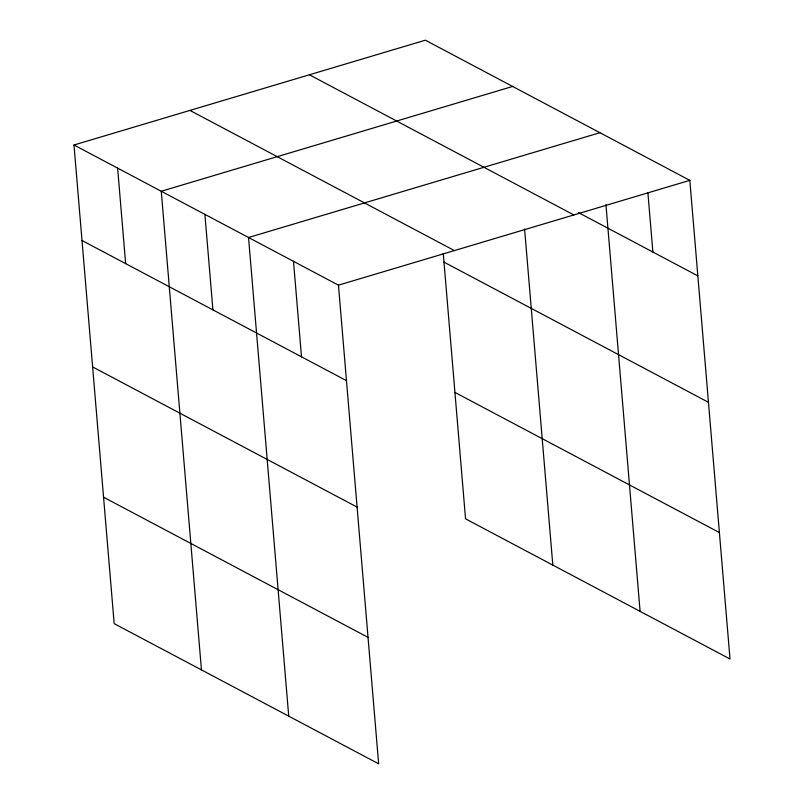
<?xml version="1.0" encoding="UTF-8"?>
<svg xmlns="http://www.w3.org/2000/svg" width="804" height="804" viewBox="0 0 804 804"><rect width="100%" height="100%" fill="white"/><g stroke="black" fill="none" stroke-linecap="round" stroke-linejoin="round"><path stroke-width="1.21" d="M73.988 145.001L338.454 285.159L378.644 763.8L114.178 623.643L73.988 145.001L425.356 40.2L689.822 180.357L730.012 658.999L465.546 518.841L443.265 253.461M512.63 86.45L161.262 191.251L201.452 669.893M599.895 132.71L248.536 237.502L288.726 716.143M338.454 285.159L689.822 180.357M578.468 212.598L697.832 275.862M309.399 74.782L573.865 214.939M189.945 110.409L454.401 250.577M443.989 262.134L708.455 402.301M454.933 392.402L719.389 532.57M82.008 240.496L346.474 380.654M92.631 366.936L357.087 507.093M103.565 497.204L368.031 637.361M647.883 192.498L652.878 252.034M605.945 204.638L640.095 611.352M524.6 229.06L552.82 565.101M293.49 261.33L301.51 356.835M204.899 214.377L212.919 309.882M117.625 168.126L125.645 263.622"/></g></svg>
